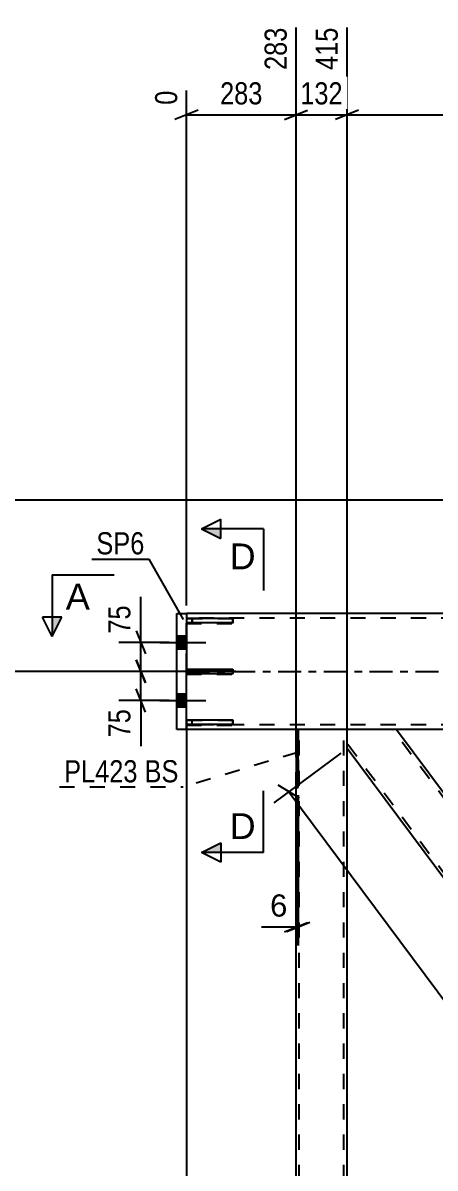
# Model space of a CAD drawing. Header units: millimetres. Extents: x -118 to 1071, y -539 to 302.
# Drawn here: x -21.7 to 31.6, y -64.2 to 83.8 of the extents above; entities that cross this region are included whole.
import ezdxf

# ---------------------------------------------------------------- set-up
doc = ezdxf.new("R2010")
doc.units = ezdxf.units.MM
doc.linetypes.add('DXK_LINE_DOT2', pattern=[3.9198, 1.9599, -1.9599])
doc.linetypes.add('DXK_LINE_DOT3', pattern=[5.9187, 2.979, -0.9799, 0.9799, -0.9799])
doc.styles.add('Arial', font='ARIAL.TTF', dxfattribs={"height": 0.2})
doc.styles.add('Arial Narrow', font='ARIALN.TTF', dxfattribs={"height": 0.2})

# ---------------------------------------------------------------- blocks, each defined once
blk = doc.blocks.new('Part-761550375-4779 - 4659')
at = {"color": 2, "linetype": 'Continuous'}
for p, q in [((-1.77, -7.5), (-1.77, 7.5)), ((-1.77, 7.5), (-0.52, 7.5)), ((-0.52, 7.5), (-0.52, 6.87)), ((-0.52, 6.27), (-0.52, 0.3)), ((-0.52, -6.28), (-0.52, -0.3)), ((-0.52, -7.5), (-0.52, -6.88)), ((-0.52, -7.5), (-1.77, -7.5))]:
    blk.add_line(p, q, dxfattribs=at)
at = {"color": 7, "linetype": 'DXK_LINE_DOT2'}
for p, q in [((-0.52, 7.5), (-0.52, -0.3)), ((-0.52, 6.87), (-0.52, 6.27)), ((-0.52, -0.3), (-0.52, 0.3)), ((-0.52, -6.88), (-0.52, -6.28))]:
    blk.add_line(p, q, dxfattribs=at)
blk = doc.blocks.new('Part-761550375-4719 - 4659')
at = {"color": 7, "linetype": 'DXK_LINE_DOT2'}
for p, q in [((20.24, -7.5), (13.64, -7.5)), ((13.64, -15), (13.64, -7.5)), ((14.04, -152), (14.04, -7.5)), ((19.84, -152), (19.84, -7.5)), ((20.24, -9.96), (20.24, -7.5)), ((13.64, -152), (13.64, -144.5)), ((20.24, -152), (20.24, -149.54)), ((20.24, -152), (13.64, -152))]:
    blk.add_line(p, q, dxfattribs=at)
at = {"color": 2, "linetype": 'Continuous'}
for p, q in [((20.24, -149.54), (20.24, -9.96)), ((13.64, -144.5), (13.64, -15))]:
    blk.add_line(p, q, dxfattribs=at)
blk = doc.blocks.new('Part-761550375-4744 - 4659')
at = {"color": 2, "linetype": 'Continuous'}
for p, q in [((20.24, -9.96), (20.24, -7.5)), ((26.63, -7.5), (73.01, -69.8)), ((72.2, -79.75), (20.24, -9.96)), ((73.01, -69.8), (73.01, -80.85))]:
    blk.add_line(p, q, dxfattribs=at)
at = {"color": 7, "linetype": 'DXK_LINE_DOT2'}
for p, q in [((26.63, -7.5), (20.24, -7.5)), ((73.01, -70.47), (26.14, -7.5)), ((73.01, -80.18), (20.24, -9.29)), ((73.01, -80.85), (72.2, -79.75))]:
    blk.add_line(p, q, dxfattribs=at)
blk = doc.blocks.new('Part-761550375-4884 - 4659')
at = {"color": 7, "linetype": 'DXK_LINE_DOT2'}
for p, q in [((5.48, 0.23), (-0.52, 0.23)), ((-0.52, 0.23), (-0.52, -0.37)), ((0.23, -0.37), (0.23, 0.23)), ((5.48, -0.37), (5.48, 0.23)), ((-0.52, -0.37), (5.48, -0.37))]:
    blk.add_line(p, q, dxfattribs=at)
blk = doc.blocks.new('Part-761550375-4924 - 4659')
at = {"color": 2, "linetype": 'Continuous'}
for p, q in [((-0.52, 6.87), (5.48, 6.87)), ((-0.52, 6.87), (-0.52, 6.27)), ((5.48, 6.27), (-0.52, 6.27)), ((5.48, 6.87), (5.48, 6.27))]:
    blk.add_line(p, q, dxfattribs=at)
at = {"color": 7, "linetype": 'DXK_LINE_DOT2'}
blk.add_line((0.23, 6.27), (0.23, 6.87), dxfattribs=at)
blk = doc.blocks.new('Part-761550375-4890 - 4659')
at = {"color": 2, "linetype": 'Continuous'}
for p, q in [((73.81, 7.5), (-0.52, 7.5)), ((13.64, -7.5), (-0.52, -7.5)), ((73.81, -7.5), (13.94, -7.5))]:
    blk.add_line(p, q, dxfattribs=at)
at = {"color": 7, "linetype": 'DXK_LINE_DOT2'}
for p, q in [((-0.52, -7.5), (-0.52, 7.5)), ((728.19, 6.9), (-0.52, 6.9)), ((728.19, -6.9), (-0.52, -6.9)), ((13.94, -7.5), (13.64, -7.5))]:
    blk.add_line(p, q, dxfattribs=at)
at = {"color": 7, "linetype": 'DXK_LINE_DOT3'}
blk.add_line((-0.52, 0), (728.19, 0), dxfattribs=at)
blk = doc.blocks.new('Part-761550375-4882 - 4659')
at = {"color": 7, "linetype": 'DXK_LINE_DOT2'}
for p, q in [((5.48, -6.34), (-0.52, -6.34)), ((-0.52, -6.34), (-0.52, -6.94)), ((-0.52, -6.94), (5.48, -6.94)), ((0.23, -6.94), (0.23, -6.34)), ((5.48, -6.94), (5.48, -6.34))]:
    blk.add_line(p, q, dxfattribs=at)
blk = doc.blocks.new('Part-761550375-4883 - 4659')
at = {"color": 7, "linetype": 'DXK_LINE_DOT2'}
for p, q in [((5.48, 6.81), (-0.52, 6.81)), ((-0.52, 6.81), (-0.52, 6.21)), ((-0.52, 6.21), (5.48, 6.21)), ((0.23, 6.81), (0.23, 6.21)), ((5.48, 6.21), (5.48, 6.81))]:
    blk.add_line(p, q, dxfattribs=at)
blk = doc.blocks.new('Part-761550375-4923 - 4659')
at = {"color": 2, "linetype": 'Continuous'}
for p, q in [((-0.52, -6.88), (-0.52, -6.28)), ((-0.52, -6.28), (5.48, -6.28)), ((5.48, -6.88), (-0.52, -6.88)), ((5.48, -6.28), (5.48, -6.88))]:
    blk.add_line(p, q, dxfattribs=at)
at = {"color": 7, "linetype": 'DXK_LINE_DOT2'}
blk.add_line((0.23, -6.88), (0.23, -6.28), dxfattribs=at)
blk = doc.blocks.new('Part-761550375-4925 - 4659')
at = {"color": 2, "linetype": 'Continuous'}
for p, q in [((-0.52, -0.3), (-0.52, 0.3)), ((-0.52, 0.3), (5.48, 0.3)), ((5.48, 0.3), (5.48, -0.3)), ((5.48, -0.3), (-0.52, -0.3))]:
    blk.add_line(p, q, dxfattribs=at)
at = {"color": 7, "linetype": 'DXK_LINE_DOT2'}
blk.add_line((0.23, -0.3), (0.23, 0.3), dxfattribs=at)
blk = doc.blocks.new('Bolt-761550375-4945 - 4659')
at = {"linetype": 'Continuous'}
for points in [[(-1.77, 4.58), (-1.77, 2.92), (-0.52, 2.92), (-0.52, 4.58)], [(-1.77, 4.58), (-1.77, 2.92), (-0.52, 2.92), (-0.52, 4.58)], [(-1.77, -2.92), (-1.77, -4.58), (-0.52, -4.58), (-0.52, -2.92)], [(-1.77, -2.92), (-1.77, -4.58), (-0.52, -4.58), (-0.52, -2.92)]]:
    blk.add_hatch(color=1, dxfattribs=at).paths.add_polyline_path(points)
at = {"color": 1, "linetype": 'Continuous'}
for p, q in [((-1.77, 4.58), (-0.52, 4.58)), ((-1.77, 4.58), (-0.52, 4.58)), ((-3.97, 3.75), (1.98, 3.75)), ((-3.97, 3.75), (1.98, 3.75)), ((-1.77, 2.92), (-0.52, 2.92)), ((-1.77, 2.92), (-0.52, 2.92)), ((-1.77, -2.92), (-0.52, -2.92)), ((-1.77, -2.92), (-0.52, -2.92)), ((-3.97, -3.75), (1.98, -3.75)), ((-3.97, -3.75), (1.98, -3.75)), ((-1.77, -4.58), (-0.52, -4.58)), ((-1.77, -4.58), (-0.52, -4.58))]:
    blk.add_line(p, q, dxfattribs=at)
blk = doc.blocks.new('Part-761550375-4986 - 4659')
at = {"color": 2, "linetype": 'Continuous'}
for p, q in [((13.94, -7.5), (13.64, -7.5)), ((13.64, -7.5), (13.64, -15)), ((13.94, -15), (13.94, -7.5)), ((13.64, -15), (13.94, -15))]:
    blk.add_line(p, q, dxfattribs=at)
blk = doc.blocks.new('Part-761550375-4991 - 4659')
at = {"color": 7, "linetype": 'DXK_LINE_DOT2'}
for p, q in [((13.64, -7.5), (13.94, -7.5)), ((13.64, -7.5), (13.64, -15)), ((13.94, -7.5), (13.94, -15)), ((13.64, -15), (13.94, -15))]:
    blk.add_line(p, q, dxfattribs=at)
blk = doc.blocks.new('StraightDimension-761550375-28290 - 4659')
at = {"color": 7, "linetype": 'Continuous'}
for p, q in [((20.24, -8.96), (20.24, 83.24)), ((73.01, -6.5), (73.01, 80.56)), ((21.74, 72.55), (18.74, 71.35)), ((71.51, 71.35), (74.51, 72.55)), ((20.24, 71.95), (73.01, 71.95))]:
    blk.add_line(p, q, dxfattribs=at)
at = {"color": 0}
blk.add_wipeout([(50.88, 72.7), (50.88, 76.9), (42.37, 76.9), (42.37, 72.7)], dxfattribs=at)
at = {"color": 3, "style": 'Arial Narrow'}
blk.add_text('1056', height=2.863, dxfattribs=at).set_placement((42.97, 73.3))
at = {"color": 0, "linetype": 'Continuous'}
blk.add_wipeout([(72.41, 81.16), (68.21, 81.16), (68.21, 72.65), (72.41, 72.65)], dxfattribs=at)
at = {"color": 3, "linetype": 'Continuous', "style": 'Arial Narrow'}
blk.add_text('1471', height=2.863, rotation=90.0002, dxfattribs=at).set_placement((71.81, 73.25))
blk = doc.blocks.new('StraightDimension-761550375-29689 - 4659')
at = {"color": 7, "linetype": 'Continuous'}
for p, q in [((-7.03, 1.5), (-5.83, -1.5)), ((-1.52, 0), (-9.28, 0)), ((-6.43, -3.75), (-6.43, 0)), ((-5.83, -5.25), (-7.03, -2.25)), ((-2.77, -3.75), (-9.28, -3.75)), ((-6.43, -3.75), (-6.43, -9.66)), ((-6.43, -3.75), (-6.43, -9.66))]:
    blk.add_line(p, q, dxfattribs=at)
at = {"color": 0}
blk.add_wipeout([(-7.18, -4.28), (-11.38, -4.28), (-11.38, -9.13), (-7.18, -9.13)], dxfattribs=at)
at = {"color": 3, "style": 'Arial Narrow'}
blk.add_text('75', height=2.863, rotation=90.0002, dxfattribs=at).set_placement((-7.78, -8.53))
blk = doc.blocks.new('StraightDimension-761550375-28291 - 4659')
at = {"color": 7, "linetype": 'Continuous'}
for p, q in [((13.64, -10.25), (13.64, 83.24)), ((20.24, -8.96), (20.24, 83.24)), ((12.14, 71.35), (15.14, 72.55)), ((21.74, 72.55), (18.74, 71.35)), ((13.64, 71.95), (20.24, 71.95))]:
    blk.add_line(p, q, dxfattribs=at)
at = {"color": 0}
blk.add_wipeout([(20.28, 72.7), (20.28, 76.9), (13.59, 76.9), (13.59, 72.7)], dxfattribs=at)
at = {"color": 3, "style": 'Arial Narrow'}
blk.add_text('132', height=2.863, dxfattribs=at).set_placement((14.19, 73.3))
at = {"color": 0, "linetype": 'Continuous'}
blk.add_wipeout([(19.64, 83.84), (15.44, 83.84), (15.44, 77.15), (19.64, 77.15)], dxfattribs=at)
at = {"color": 3, "linetype": 'Continuous', "style": 'Arial Narrow'}
blk.add_text('415', height=2.863, rotation=90.0002, dxfattribs=at).set_placement((19.04, 77.75))
blk = doc.blocks.new('StraightDimension-761550375-24227 - 4659')
at = {"color": 7, "linetype": 'Continuous'}
blk.add_line((5.87, 0), (-83.23, 0), dxfattribs=at)
blk = doc.blocks.new('StraightDimension-761550375-5609 - 4659')
at = {"color": 7, "linetype": 'Continuous'}
for p, q in [((19.43, -10.56), (10.78, -17)), ((14.08, -16.41), (11.33, -14.72)), ((12.71, -15.56), (65.48, -86.45)), ((72.21, -81.45), (63.56, -87.89)), ((64.11, -85.61), (66.86, -87.3))]:
    blk.add_line(p, q, dxfattribs=at)
at = {"color": 0}
blk.add_wipeout([(42.24, -53.98), (45.61, -51.47), (40.52, -44.64), (37.15, -47.15)], dxfattribs=at)
at = {"color": 3, "style": 'Arial Narrow'}
blk.add_text('1768', height=2.863, rotation=-53.3309, dxfattribs=at).set_placement((37.99, -47.27))
blk = doc.blocks.new('StraightDimension-761550375-5660 - 4659')
at = {"color": 7, "linetype": 'Continuous'}
for p, q in [((13.64, -16), (13.64, -35.45)), ((13.94, -16), (13.94, -35.45)), ((12.14, -33.65), (15.14, -32.45)), ((15.44, -32.45), (12.44, -33.65)), ((13.64, -33.05), (9.16, -33.05)), ((13.64, -33.05), (9.16, -33.05)), ((13.64, -33.05), (13.94, -33.05))]:
    blk.add_line(p, q, dxfattribs=at)
at = {"color": 0}
blk.add_wipeout([(13.11, -32.3), (13.11, -28.1), (9.69, -28.1), (9.69, -32.3)], dxfattribs=at)
at = {"color": 3, "style": 'Arial'}
blk.add_text('6', height=2.87, dxfattribs=at).set_placement((10.29, -31.7))
blk = doc.blocks.new('StraightDimension-761550375-24201 - 4659')
at = {"color": 7, "linetype": 'Continuous'}
for p, q in [((-0.52, -6.51), (-0.52, -97.83)), ((-50.07, -145.8), (-50.07, -92.58)), ((-48.57, -94.83), (-51.57, -96.03)), ((-50.07, -95.43), (-0.52, -95.43)), ((-2.02, -96.03), (0.98, -94.83))]:
    blk.add_line(p, q, dxfattribs=at)
at = {"color": 0}
blk.add_wipeout([(-21.04, -94.68), (-21.04, -90.48), (-29.55, -90.48), (-29.55, -94.68)], dxfattribs=at)
at = {"color": 3, "style": 'Arial Narrow'}
blk.add_text('1001', height=2.863, dxfattribs=at).set_placement((-28.95, -94.08))
blk = doc.blocks.new('StraightDimension-761550375-24269 - 4659')
at = {"color": 7, "linetype": 'Continuous'}
blk.add_line((68.06, 22.14), (-94.8, 22.14), dxfattribs=at)
blk = doc.blocks.new('StraightDimension-761550375-28292 - 4659')
at = {"color": 7, "linetype": 'Continuous'}
for p, q in [((13.64, -10.25), (13.64, 83.24)), ((-0.52, 8.5), (-0.52, 75.08)), ((0.98, 72.55), (-2.02, 71.35)), ((12.14, 71.35), (15.14, 72.55)), ((-0.52, 71.95), (13.64, 71.95))]:
    blk.add_line(p, q, dxfattribs=at)
at = {"color": 0}
blk.add_wipeout([(9.9, 72.7), (9.9, 76.9), (3.22, 76.9), (3.22, 72.7)], dxfattribs=at)
at = {"color": 3, "style": 'Arial Narrow'}
blk.add_text('283', height=2.863, dxfattribs=at).set_placement((3.82, 73.3))
at = {"color": 0, "linetype": 'Continuous'}
for points in [[(13.04, 83.84), (8.84, 83.84), (8.84, 77.15), (13.04, 77.15)], [(-1.12, 75.68), (-5.32, 75.68), (-5.32, 72.65), (-1.12, 72.65)]]:
    blk.add_wipeout(points, dxfattribs=at)
at = {"color": 3, "linetype": 'Continuous', "style": 'Arial Narrow'}
for s, height, p in [('283', 2.863, (12.44, 77.75)), ('0', 2.86, (-1.72, 73.25))]:
    blk.add_text(s, height=height, rotation=90.0002, dxfattribs=at).set_placement(p)
blk = doc.blocks.new('StraightDimension-761550375-29688 - 4659')
at = {"color": 7, "linetype": 'Continuous'}
for p, q in [((-6.43, 3.75), (-6.43, 9.66)), ((-6.43, 3.75), (-6.43, 9.66)), ((-7.03, 5.25), (-5.83, 2.25)), ((-2.77, 3.75), (-9.28, 3.75)), ((-6.43, 0), (-6.43, 3.75)), ((-5.83, -1.5), (-7.03, 1.5)), ((-1.52, 0), (-9.28, 0))]:
    blk.add_line(p, q, dxfattribs=at)
at = {"color": 0}
blk.add_wipeout([(-7.18, 9.13), (-11.38, 9.13), (-11.38, 4.28), (-7.18, 4.28)], dxfattribs=at)
at = {"color": 3, "style": 'Arial Narrow'}
blk.add_text('75', height=2.863, rotation=90.0002, dxfattribs=at).set_placement((-7.78, 4.88))
blk = doc.blocks.new('Mark-761550375-4775 - 4659')
at = {"color": 0}
blk.add_wipeout([(-5.96, 15.13), (-5.96, 18.13), (-12.17, 18.13), (-12.17, 15.13)], dxfattribs=at)
blk.add_wipeout([(-5.96, 15.13), (-5.96, 18.13), (-12.17, 18.13), (-12.17, 15.13)], dxfattribs=at)
at = {"color": 30, "linetype": 'Continuous'}
for p in [(-12.77, 14.53), (-0.92, 6.73)]:
    blk.add_line(p, (-5.36, 14.53), dxfattribs=at)
at = {"color": 3, "style": 'Arial Narrow'}
blk.add_text('SP6', height=2.863, dxfattribs=at).set_placement((-12.17, 15.13))
blk = doc.blocks.new('SectionMark-761550375-6207 - 4659')
at = {"linetype": 'Continuous'}
blk.add_hatch(color=6, dxfattribs=at).paths.add_polyline_path([(-17.88, 7), (-16.63, 7), (-17.88, 4.5)])
at = {"color": 6, "linetype": 'Continuous'}
for p, q in [((-17.88, 12.5), (-9.88, 12.5)), ((-17.88, 12.5), (-17.88, 4.5)), ((-17.88, 4.5), (-19.13, 7)), ((-16.63, 7), (-19.13, 7)), ((-17.88, 4.5), (-16.63, 7))]:
    blk.add_line(p, q, dxfattribs=at)
at = {"color": 0, "linetype": 'Continuous'}
blk.add_wipeout([(-13.02, 8), (-13.02, 11.5), (-16.13, 11.5), (-16.13, 8)], dxfattribs=at)
at = {"color": 3, "linetype": 'Continuous', "style": 'Arial'}
blk.add_text('A', height=3.34, dxfattribs=at).set_placement((-16.13, 8))
blk = doc.blocks.new('MarkSet-761550375-6304 - 4659')
at = {"color": 0}
for points in [[(-6.84, -14.34), (-6.84, -11.34), (-16.34, -11.34), (-16.34, -14.34)], [(-1.56, -14.34), (-1.56, -11.34), (-5.94, -11.34), (-5.94, -14.34)]]:
    blk.add_wipeout(points, dxfattribs=at)
for points in [[(-6.84, -14.34), (-6.84, -11.34), (-16.34, -11.34), (-16.34, -14.34)], [(-1.56, -14.34), (-1.56, -11.34), (-5.94, -11.34), (-5.94, -14.34)]]:
    blk.add_wipeout(points, dxfattribs=at)
at = {"color": 30, "linetype": 'DXK_LINE_DOT2'}
for p in [(13.86, -10.5), (-16.94, -14.94)]:
    blk.add_line(p, (-0.96, -14.94), dxfattribs=at)
at = {"color": 3, "style": 'Arial Narrow'}
for s, p in [('PL423', (-16.34, -14.34)), ('BS', (-5.94, -14.34))]:
    blk.add_text(s, height=2.863, dxfattribs=at).set_placement(p)
blk = doc.blocks.new('SectionMark-761550375-29884 - 4659')
at = {"linetype": 'Continuous'}
for points in [[(3.92, 18.45), (3.92, 17.2), (1.42, 18.45)], [(3.92, -22.17), (3.92, -23.42), (1.42, -23.42)]]:
    blk.add_hatch(color=6, dxfattribs=at).paths.add_polyline_path(points)
at = {"color": 6, "linetype": 'Continuous'}
for p, q in [((1.42, 18.45), (3.92, 19.7)), ((3.92, 17.2), (3.92, 19.7)), ((9.42, 18.45), (1.42, 18.45)), ((1.42, 18.45), (3.92, 17.2)), ((9.42, 18.45), (9.42, 10.45)), ((9.42, -23.42), (9.42, -15.42)), ((1.42, -23.42), (3.92, -22.17)), ((3.92, -22.17), (3.92, -24.67)), ((9.42, -23.42), (1.42, -23.42)), ((3.92, -24.67), (1.42, -23.42))]:
    blk.add_line(p, q, dxfattribs=at)
at = {"color": 0, "linetype": 'Continuous'}
for points in [[(8.42, 13.2), (8.42, 16.7), (5.05, 16.7), (5.05, 13.2)], [(8.42, -21.67), (8.42, -18.17), (5.05, -18.17), (5.05, -21.67)]]:
    blk.add_wipeout(points, dxfattribs=at)
at = {"color": 3, "linetype": 'Continuous', "style": 'Arial'}
for p in [(5.05, 13.2), (5.05, -21.67)]:
    blk.add_text('D', height=3.34, dxfattribs=at).set_placement(p)

msp = doc.modelspace()

# ---------------------------------------------------------------- block references
for name in ['Part-761550375-4890 - 4659', 'Part-761550375-4779 - 4659', 'Part-761550375-4924 - 4659', 'Part-761550375-4883 - 4659', 'Bolt-761550375-4945 - 4659', 'Part-761550375-4925 - 4659', 'Part-761550375-4884 - 4659', 'Part-761550375-4923 - 4659', 'Part-761550375-4882 - 4659', 'Part-761550375-4719 - 4659', 'Part-761550375-4986 - 4659', 'Part-761550375-4991 - 4659', 'Part-761550375-4744 - 4659']:
    msp.add_blockref(name, (0, 0))

# ---------------------------------------------------------------- next in the draw order: block references
for name in ['StraightDimension-761550375-28290 - 4659', 'StraightDimension-761550375-29689 - 4659']:
    msp.add_blockref(name, (0, 0))

# ---------------------------------------------------------------- next in the draw order: block references
for name in ['StraightDimension-761550375-28291 - 4659', 'StraightDimension-761550375-24227 - 4659']:
    msp.add_blockref(name, (0, 0))

# ---------------------------------------------------------------- next in the draw order: block references
for name in ['StraightDimension-761550375-24201 - 4659', 'StraightDimension-761550375-5609 - 4659']:
    msp.add_blockref(name, (0, 0))

# ---------------------------------------------------------------- next in the draw order: block references
msp.add_blockref('StraightDimension-761550375-5660 - 4659', (0, 0))

# ---------------------------------------------------------------- next in the draw order: block references
msp.add_blockref('StraightDimension-761550375-24269 - 4659', (0, 0))

# ---------------------------------------------------------------- next in the draw order: block references
msp.add_blockref('StraightDimension-761550375-28292 - 4659', (0, 0))

# ---------------------------------------------------------------- next in the draw order: block references
for name in ['StraightDimension-761550375-29688 - 4659', 'MarkSet-761550375-6304 - 4659']:
    msp.add_blockref(name, (0, 0))

# ---------------------------------------------------------------- next in the draw order: block references
msp.add_blockref('Mark-761550375-4775 - 4659', (0, 0))

# ---------------------------------------------------------------- next in the draw order: block references
msp.add_blockref('SectionMark-761550375-6207 - 4659', (0, 0))

# ---------------------------------------------------------------- next in the draw order: block references
msp.add_blockref('SectionMark-761550375-29884 - 4659', (0, 0))

doc.saveas('drawing.dxf')
